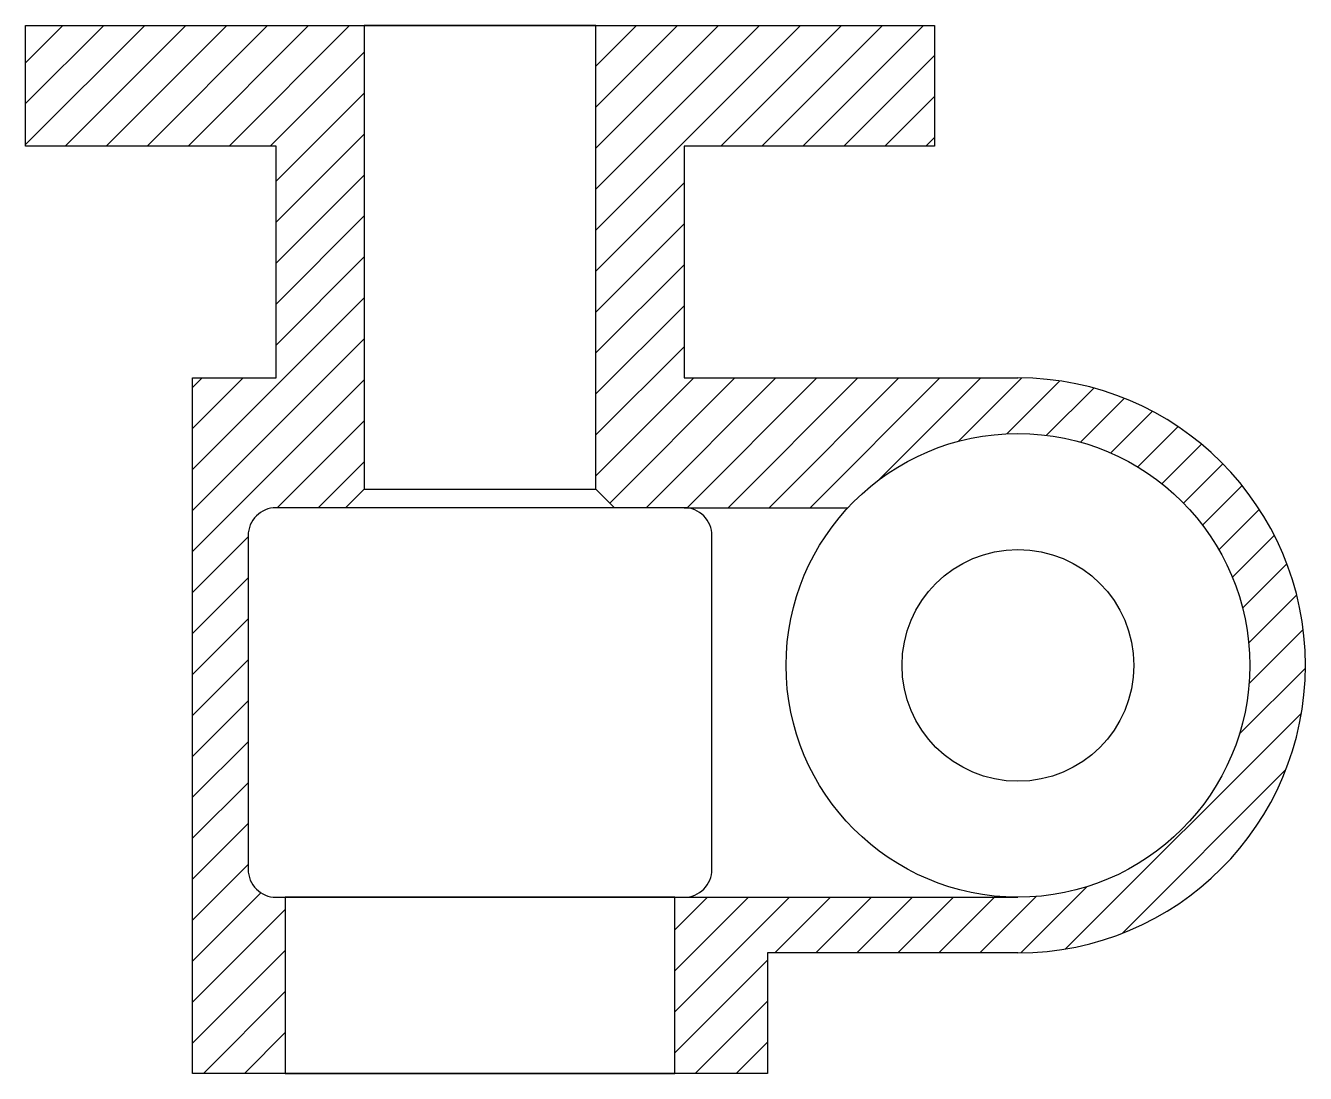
# Model space of a CAD drawing. Header units: inches. Extents: x 8 to 146, y -88 to 25.
import ezdxf

# ---------------------------------------------------------------- set-up
doc = ezdxf.new("R2010")
doc.units = ezdxf.units.IN
doc.header["$MEASUREMENT"] = 0

msp = doc.modelspace()

# ---------------------------------------------------------------- hatches: boundary and pattern name
h = msp.add_hatch()
h.set_pattern_fill('ANSI31', color=0, scale=25)
h.paths.add_polyline_path([(44.3, 25.06), (7.8, 25.06), (7.8, 12.06), (34.8, 12.06), (34.8, -12.94), (25.8, -12.94), (25.8, -87.94), (35.8, -87.94), (35.8, -68.94), (34.8, -68.94, -0.414214), (31.8, -65.94), (31.8, -29.94, -0.414214), (34.8, -26.94), (42.3, -26.94), (44.3, -24.94)])
h.paths.add_polyline_path([(105.8, 25.06), (69.3, 25.06), (69.3, -24.94), (71.3, -26.94), (78.8, -26.94), (96.47, -26.94, -0.681875), (139.8, -43.94, -0.414214), (114.8, -68.94), (77.8, -68.94), (77.8, -87.94), (87.8, -87.94), (87.8, -74.94), (114.8, -74.94, 1), (114.8, -12.94), (78.8, -12.94), (78.8, 12.06), (105.8, 12.06)])

# ---------------------------------------------------------------- linework, layer by layer
for p, q in [((7.8, 25.06), (105.8, 25.06)), ((7.8, 12.06), (7.8, 25.06)), ((105.8, 25.06), (105.8, 12.06)), ((34.8, 12.06), (7.8, 12.06)), ((34.8, -12.94), (34.8, 12.06)), ((105.8, 12.06), (78.8, 12.06)), ((78.8, 12.06), (78.8, -12.94)), ((25.8, -87.94), (25.8, -12.94)), ((25.8, -12.94), (34.8, -12.94)), ((78.8, -12.94), (114.8, -12.94)), ((44.3, -24.94), (42.3, -26.94)), ((69.3, -24.94), (71.3, -26.94)), ((78.8, -26.94), (96.47, -26.94)), ((77.8, -68.94), (114.8, -68.94)), ((114.8, -74.94), (87.8, -74.94)), ((87.8, -74.94), (87.8, -87.94)), ((87.8, -87.94), (25.8, -87.94))]:
    msp.add_line(p, q)
for points in [[(44.3, -24.94), (69.3, -24.94), (69.3, 25.06), (44.3, 25.06)], [(35.8, -87.94), (77.8, -87.94), (77.8, -68.94), (35.8, -68.94)]]:
    msp.add_lwpolyline(points, close=True)
msp.add_lwpolyline([(34.8, -68.94), (78.8, -68.94, 0.414214), (81.8, -65.94), (81.8, -29.94, 0.414214), (78.8, -26.94), (34.8, -26.94, 0.414214), (31.8, -29.94), (31.8, -65.94, 0.414214)], format="xyb", close=True)
for radius in [25, 12.5]:
    msp.add_circle((114.8, -43.94), radius)
msp.add_arc((114.8, -43.94), 31, 270, 90)

doc.saveas('drawing.dxf')
